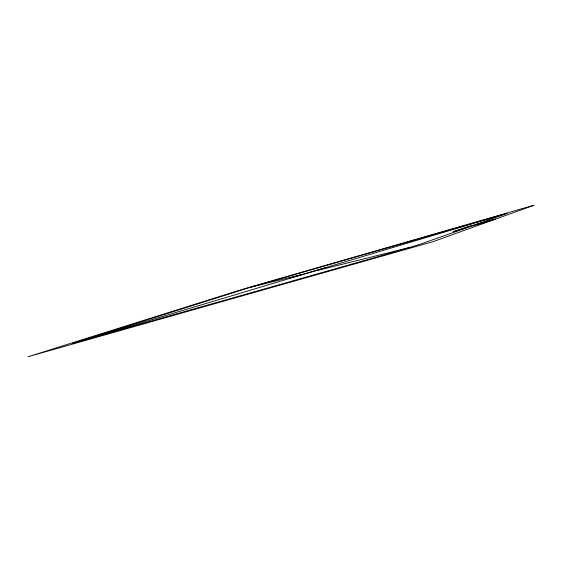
<?xml version="1.0" encoding="UTF-8"?>
<svg xmlns="http://www.w3.org/2000/svg" width="562" height="562" viewBox="0 0 562 562"><rect width="100%" height="100%" fill="white"/><g stroke="black" fill="none" stroke-linecap="round" stroke-linejoin="round"><path stroke-width="0.84" d="M467.949 227.343L422.94 243.248A28.887 0.527 -16.3 0 1 386.804 254.15L72.343 343.473L249.619 287.54L507.346 213.384L476.934 224.168M72.379 343.48L290.856 278.078M325.194 267.772L504.205 214.157M250.181 287.372L302.124 274.389M316.497 270.687L409.108 247.61M290.083 278.176L325.988 267.631L290.083 278.176M533.9 205.263L433.365 241.569L28.1 356.737L242.833 289.205L533.9 205.263M467.535 226.711L453.127 231.755L495.494 219.138L467.535 226.711"/></g></svg>
